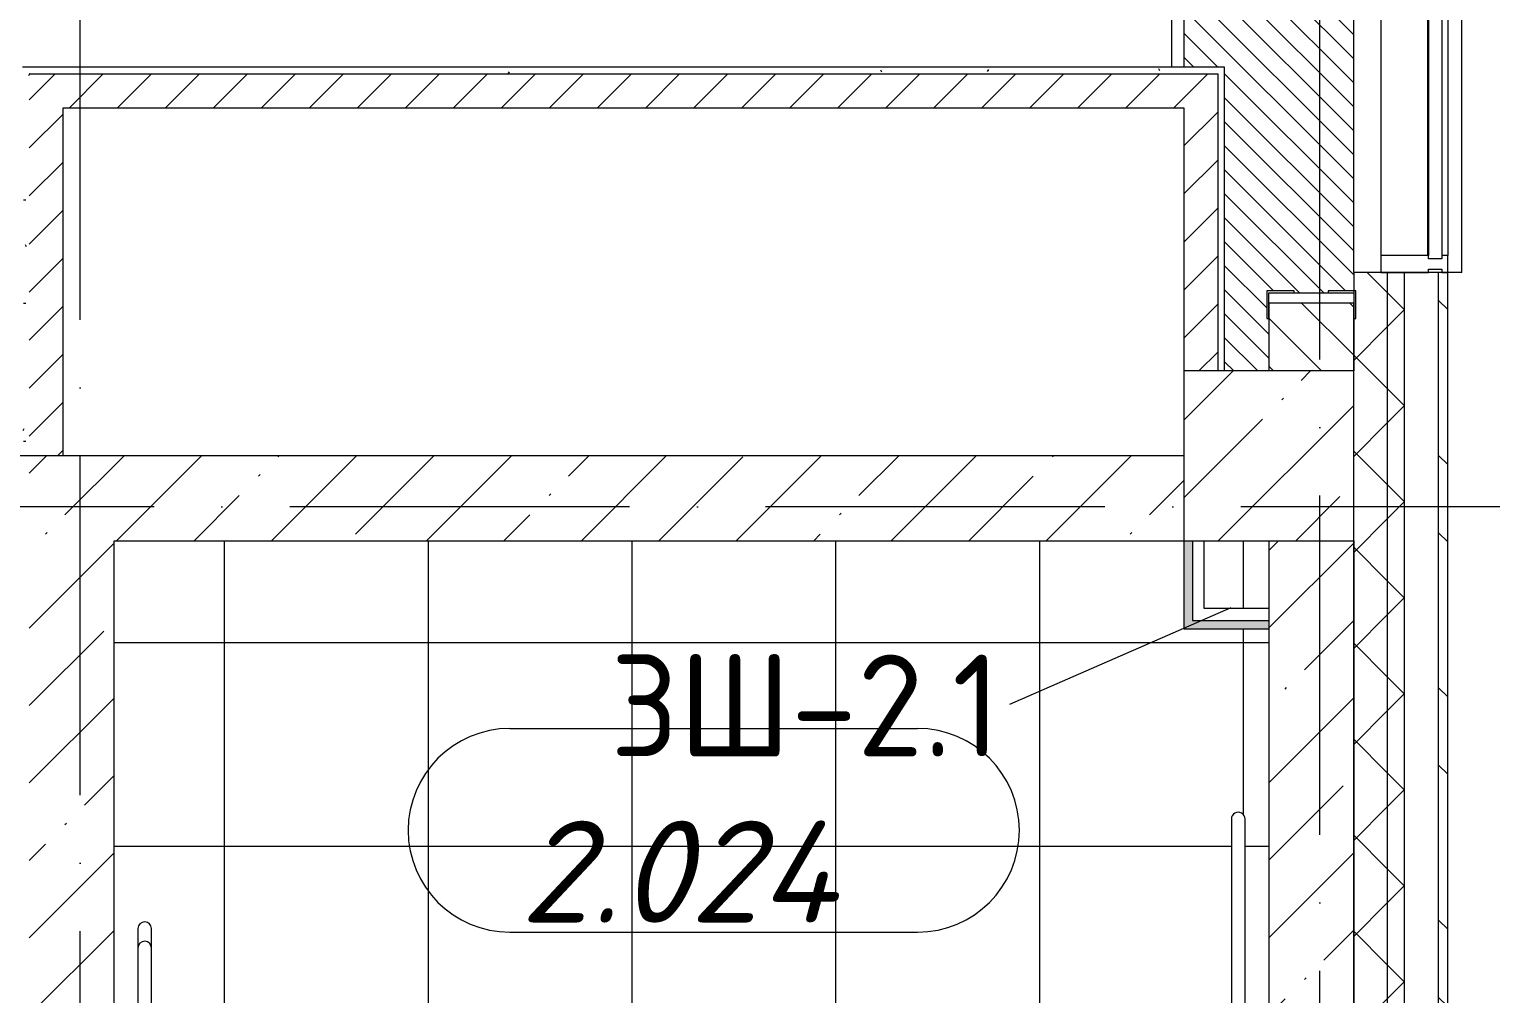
# Model space of a CAD drawing. Header units: millimetres. Extents: x -6467 to 106027, y -7090 to 195095.
# Drawn here: x 97350 to 101654, y 53847 to 56688 of the extents above; entities that cross this region are included whole.
import ezdxf

# ---------------------------------------------------------------- set-up
doc = ezdxf.new("R2010")
doc.units = ezdxf.units.MM
doc.linetypes.add('50_200_ШТРИХ_1Т_ш5_п1_п1_', pattern=[1400, 1000, -200, 0, -200])
for name, color, linetype, lineweight, true_color in [('A-AREA-IDEN-1', 7, 'Continuous', 9, 0xaaaaaa), ('A-FLOR-PATT-1', 7, 'Continuous', 5, 0xd61c12), ('A-GENM-1', 7, 'Continuous', 9, 0xaaaaaa), ('A-GENM-2', 7, 'Continuous', 20, 0xaaaaaa), ('A-WALL-1', 7, 'Continuous', 5, 0x77b143), ('A-WALL-3', 7, 'Continuous', 5, 0x787878), ('I-WALL-1', 7, 'Continuous', 5, 0x787878), ('S-STRS-2', 7, 'Continuous', 5, 0xbfbfbf), ('Оси-3', 7, '50_200_ШТРИХ_1Т_ш5_п1_п1_', 9, 0xaaaaaa)]:
    doc.layers.add(name, color=color, linetype=linetype, lineweight=lineweight, true_color=true_color)
for name, color, linetype, lineweight in [('A-FLOR', 7, 'Continuous', 9), ('A-GLAZ', 7, 'Continuous', 5), ('A-GLAZ-CWMG', 7, 'Continuous', 9), ('A-GLAZ-CWMG-1', 7, 'Continuous', 20), ('A-WALL', 7, 'Continuous', 5), ('A-WALL-FNSH-1', 7, 'Continuous', 5), ('A-WALL-IDEN', 7, 'Continuous', 9), ('I-WALL', 7, 'Continuous', 5), ('S-COLS', 7, 'Continuous', 9), ('S-COLS-1', 7, 'Continuous', 5), ('Ограждение', 7, 'Continuous', 9)]:
    doc.layers.add(name, color=color, linetype=linetype, lineweight=lineweight)
doc.styles.add('GOST Common', font='', dxfattribs={"height": 300})
doc.styles.add('ISOCPEUR_I', font='isocpeui.ttf', dxfattribs={"height": 300})
doc.styles.get('GOST Common').set_extended_font_data('GOST Common')
pattern_1 = [(45, (0, 0), (-228.0985, 228.0985), []), (45, (228.1, 0), (-228.0985, 228.0985), [403.225, -80.645, 6.706, -73.939])]
pattern_2 = [(45, (0, 0), (-141.42136, 141.42136), []), (135, (0, 0), (-141.42136, -141.42136), [])]
pattern_3 = [(0, (0, 0), (406.4, 101.6), [6.706, -298.094, 6.706, -298.094, -1625.6]), (0, (0, 0), (406.4, 101.6), [-609.6, 6.706, -602.894, 6.706, -298.094, -711.2]), (0, (0, 0), (406.4, 101.6), [-1524, 6.706, -196.494, 6.706, -501.294]), (120, (152.4, 50.8), (-291.18818, 301.15272), [6.706, -298.094, 6.706, -298.094, -1625.6]), (120, (152.4, 50.8), (-291.18818, 301.15272), [-609.6, 6.706, -602.894, 6.706, -298.094, -711.2]), (120, (152.4, 50.8), (-291.18818, 301.15272), [-1524, 6.706, -196.494, 6.706, -501.294]), (240, (203.2, 254), (-115.21182, -402.75272), [6.706, -298.094, 6.706, -298.094, -1625.6]), (240, (203.2, 254), (-115.21182, -402.75272), [-609.6, 6.706, -602.894, 6.706, -298.094, -711.2]), (240, (203.2, 254), (-115.21182, -402.75272), [-1524, 6.706, -196.494, 6.706, -501.294])]
pattern_4 = [(45, (0, 0), (-70.71068, 70.71068), [])]

# ---------------------------------------------------------------- blocks, each defined once
blk = doc.blocks.new('О_Элемент поручня_Пристенный_Двухуровневый_Труба_ГОСТ 87321 - О_Элемент поручня_Пристенный_Двухуровневый_Труба_ГОСТ 8732-78 2-26130338-АИ_План этажа Радиаторы_2')
at = {"layer": 'Ограждение'}
for p, q in [((-4422.9, 40), (-4480, 40)), ((-4480, 0), (-4422.9, 0))]:
    blk.add_line(p, q, dxfattribs=at)
blk.add_arc((-4480, 20), 20, 90, 270, dxfattribs=at)
blk = doc.blocks.new('Прямоугольный импост - Импост структурный с накладкой - 180мм-22877075-АИ_План этажа Радиаторы_2')
at = {"layer": 'A-GLAZ-CWMG'}
for p, q in [((101330, 56799.2), (101330, 56021)), ((101510, 56799.2), (101510, 56021)), ((101527, 56799.2), (101527, 56021))]:
    blk.add_line(p, q, dxfattribs=at)
blk = doc.blocks.new('Прямоугольный импост - Импост структурный с накладкой - 180мм-22437297-АИ_План этажа Радиаторы_2')
at = {"layer": 'A-GLAZ-CWMG-1'}
for p, q in [((0, 17), (-50, 17)), ((-50, 17), (-50, 0)), ((-50, 0), (-40, 0)), ((-40, 0), (-40, -40)), ((-10, -40), (-10, 0)), ((-10, 0), (0, 0)), ((0, 0), (0, 17)), ((-40, -40), (-50, -40)), ((-50, -40), (-50, -180)), ((0, -40), (-10, -40)), ((0, -180), (0, -40)), ((-50, -180), (0, -180))]:
    blk.add_line(p, q, dxfattribs=at)
blk = doc.blocks.new('О_Элемент поручня_Пристенный_Двухуровневый_Труба_ГОСТ 87321 - О_Элемент поручня_Пристенный_Двухуровневый_Труба_ГОСТ 8732-78 2-20512541-АИ_План этажа Радиаторы_2')
at = {"layer": 'Ограждение'}
for p, q in [((280, 40), (-4640, 40)), ((-4640, 0), (280, 0))]:
    blk.add_line(p, q, dxfattribs=at)
for centre, start, end in [((-4640, 20), 90, 270), ((280, 20), 270, 90)]:
    blk.add_arc(centre, 20, start, end, dxfattribs=at)
blk = doc.blocks.new('BSC_Колонна _Прямоугольная - 500х500-V317-АИ_План этажа Радиаторы_2')
at = {"layer": 'S-COLS-1'}
h = blk.add_hatch(dxfattribs=at)
h.set_pattern_fill('FP_213', color=256, style=0, pattern_type=2)
h.set_pattern_definition([(315, (-55431.04, 101000), (228.0985, 228.0985), []), (315, (-55431.04, 100771.9), (228.0985, 228.0985), [403.225, -80.645, 6.706, -73.939])])
h.paths.add_polyline_path([(-250, 172.7), (-250, -250), (250, -250), (250, 250), (-250, 250)])
for p, q in [((250, 250), (-250, 250)), ((-250, 250), (-250, -250)), ((250, -250), (250, 250)), ((-250, -250), (250, -250))]:
    blk.add_line(p, q, dxfattribs=at)
blk = doc.blocks.new('О_Элемент поручня_Пристенный_Двухуровневый_Труба_ГОСТ 87321 - О_Элемент поручня_Пристенный_Двухуровневый_Труба_ГОСТ 8732-78 2-V351-АИ_План этажа Радиаторы_2')
at = {"layer": 'Ограждение'}
for p, q in [((280, 40), (-4480, 40)), ((-4480, 0), (280, 0))]:
    blk.add_line(p, q, dxfattribs=at)
for centre, start, end in [((-4480, 20), 90, 270), ((280, 20), 270, 90)]:
    blk.add_arc(centre, 20, start, end, dxfattribs=at)
blk = doc.blocks.new('Фахверк _газобетон торцы_306 - Фахверк _газобетон торцы_-25573647-АИ_План этажа Радиаторы_2')
at = {"layer": 'A-GENM-2'}
for p, q in [((89406, 156989.3), (89325, 156989.3)), ((89325, 156989.3), (89325, 156983.3)), ((89325, 156983.3), (89400, 156983.3)), ((89400, 156983.3), (89400, 156908.3)), ((89406, 156908.3), (89406, 156989.3)), ((89400, 156908.3), (89406, 156908.3)), ((89406, 156808.3), (89400, 156808.3)), ((89400, 156808.3), (89400, 156733.3)), ((89406, 156727.3), (89406, 156808.3)), ((89400, 156733.3), (89325, 156733.3)), ((89325, 156733.3), (89325, 156727.3)), ((89325, 156727.3), (89406, 156727.3))]:
    blk.add_line(p, q, dxfattribs=at)
blk = doc.blocks.new('Отлив_СКБ - Отлив витража-25819251-АИ_План этажа Радиаторы_2')
at = {"layer": 'A-GLAZ'}
for p, q in [((13650, 100), (0, 100)), ((13650, 100), (13650, 59)), ((12821.875, 2), (13600, 2)), ((13600, 0), (12821.875, 0))]:
    blk.add_line(p, q, dxfattribs=at)
blk = doc.blocks.new('AAR_СКБ_Марка_помещения_1_5 ммп - Номер-27962133-АИ_План этажа Радиаторы_2')
at = {"layer": 'A-AREA-IDEN-1'}
for p, q in [((-2.987, 3), (3.013, 3)), ((-2.987, 0), (3.013, 0))]:
    blk.add_line(p, q, dxfattribs=at)
for centre, start, end in [((-2.987, 1.5), 90, 270), ((3.013, 1.5), 270, 90)]:
    blk.add_arc(centre, 1.5, start, end, dxfattribs=at)

msp = doc.modelspace()

# ---------------------------------------------------------------- hatches: boundary and pattern name
at = {"layer": 'A-FLOR-PATT-1'}
h = msp.add_hatch(dxfattribs=at)
h.set_pattern_fill('FP_315', color=256, style=0, pattern_type=2)
h.set_pattern_definition([(315, (101000, 58406.04), (35.3553, 35.3553), [])])
h.paths.add_polyline_path([(100870, 55681), (101000, 55681), (101000, 55836), (100994, 55836), (100994, 55917), (101075, 55917), (101075, 55911), (101175, 55911), (101175, 55917), (101250, 55917), (101250, 61131), (100750, 61131), (100750, 56576), (100870, 56576), (100870, 55881)])
at = {"layer": 'A-WALL'}
h = msp.add_hatch(dxfattribs=at)
h.set_pattern_fill('FP_125', color=256, style=0, pattern_type=2)
h.set_pattern_definition(pattern_2)
h.paths.add_polyline_path([(101400, 47071), (101400, 47571), (101350, 47571), (101350, 47071)])
h.paths.add_polyline_path([(101400, 48421), (101400, 55971), (101350, 55971), (101350, 48421)])
h.paths.add_polyline_path([(101400, 69621), (101400, 70921), (101350, 70921), (101350, 69621)])
h.paths.add_polyline_path([(101400, 72621), (101400, 73921), (101350, 73921), (101350, 72621)])
h.paths.add_polyline_path([(101350, 75621), (101400, 75621), (101400, 76921), (101350, 76921), (101350, 75712.5)])
h.paths.add_polyline_path([(101400, 78621), (101400, 79821), (101350, 79821), (101350, 78621)])
h.paths.add_polyline_path([(101400, 81521), (101400, 85780.7), (101350, 85780.7), (101350, 81521)])
h = msp.add_hatch(dxfattribs=at)
h.set_pattern_fill('FP_125', color=256, style=0, pattern_type=2)
h.set_pattern_definition(pattern_2)
h.paths.add_polyline_path([(101350, 47071), (101350, 47571), (101250, 47571), (101250, 47071)])
h.paths.add_polyline_path([(101350, 48421), (101350, 55971), (101250, 55971), (101250, 48421)])
h.paths.add_polyline_path([(101350, 69621), (101350, 70921), (101250, 70921), (101250, 69621)])
h.paths.add_polyline_path([(101350, 72621), (101350, 73921), (101250, 73921), (101250, 72621)])
h.paths.add_polyline_path([(101350, 75621), (101350, 76921), (101250, 76921), (101250, 75621)])
h.paths.add_polyline_path([(101250, 78621), (101350, 78621), (101350, 79821), (101250, 79821), (101250, 79081)])
h.paths.add_polyline_path([(101250, 81521), (101350, 81521), (101350, 85680.7), (101250, 85680.7), (101250, 81530.7)])
h = msp.add_hatch(dxfattribs=at)
h.set_pattern_fill('FP_1', color=256, style=0, pattern_type=2)
h.set_pattern_definition(pattern_1)
h.paths.add_polyline_path([(100750, 55181), (100750, 55431), (97350, 55431), (97350, 55181), (99166.3, 55181)])
h = msp.add_hatch(dxfattribs=at)
h.set_pattern_fill('FP_1', color=256, style=0, pattern_type=2)
h.set_pattern_definition(pattern_1)
h.paths.add_polyline_path([(97600, 47081), (97600, 47296), (97350, 47296), (97350, 47081)])
h.paths.add_polyline_path([(97600, 48946), (97600, 55181), (97350, 55181), (97350, 48946), (97505.3, 48946)])
h = msp.add_hatch(dxfattribs=at)
h.set_pattern_fill('FP_1', color=256, style=0, pattern_type=2)
h.set_pattern_definition(pattern_1)
h.paths.add_polyline_path([(101250, 46831), (101250, 47521), (101000, 47521), (101000, 46831)])
h.paths.add_polyline_path([(101250, 48521), (101250, 55181), (101000, 55181), (101000, 48521)])
at = {"layer": 'A-WALL-1'}
for points in [[(100750, 54946), (100775, 54946), (100775, 55181), (100750, 55181), (100750, 54981)], [(101000, 54921), (101000, 54946), (100750, 54946), (100750, 54921), (100827.3, 54921)]]:
    msp.add_hatch(color=256, dxfattribs=at).paths.add_polyline_path(points)
at = {"layer": 'A-WALL-3'}
h = msp.add_hatch(dxfattribs=at)
h.set_pattern_fill('FP_124', color=256, style=0, pattern_type=2)
h.set_pattern_definition([(135, (0, 0), (-342.1478, -342.1478), []), (135, (228.1, 0), (-342.1478, -342.1478), [])])
h.paths.add_polyline_path([(101527, 47071), (101527, 47571), (101500, 47571), (101500, 47071)])
h.paths.add_polyline_path([(101527, 48421), (101527, 55971), (101500, 55971), (101500, 48421)])
h.paths.add_polyline_path([(101500, 69621), (101527, 69621), (101527, 70921), (101500, 70921), (101500, 70081)])
h.paths.add_polyline_path([(101500, 72621), (101527, 72621), (101527, 73921), (101500, 73921), (101500, 72896.7)])
h.paths.add_polyline_path([(101527, 75621), (101527, 76921), (101500, 76921), (101500, 75621)])
h.paths.add_polyline_path([(101527, 78621), (101527, 79821), (101500, 79821), (101500, 78621)])
h.paths.add_polyline_path([(101500, 81521), (101527, 81521), (101527, 85930.7), (101500, 85930.7), (101500, 81695.9)])
at = {"layer": 'I-WALL'}
h = msp.add_hatch(dxfattribs=at)
h.set_pattern_fill('FP_4', color=256, style=0, pattern_type=2)
h.set_pattern_definition(pattern_4)
h.paths.add_polyline_path([(97350, 55431), (97450, 55431), (97450, 56556), (97350, 56556), (97350, 56002.4)])
h = msp.add_hatch(dxfattribs=at)
h.set_pattern_fill('FP_4', color=256, style=0, pattern_type=2)
h.set_pattern_definition(pattern_4)
h.paths.add_polyline_path([(100850, 56456), (100850, 56556), (97450, 56556), (97450, 56456), (100827.3, 56456)])
h = msp.add_hatch(dxfattribs=at)
h.set_pattern_fill('FP_4', color=256, style=0, pattern_type=2)
h.set_pattern_definition(pattern_4)
h.paths.add_polyline_path([(100850, 55681), (100850, 56456), (100750, 56456), (100750, 55681), (100827.3, 55681)])
h = msp.add_hatch(dxfattribs=at)
h.set_pattern_fill('FP_2', color=256, style=0, pattern_type=2)
h.set_pattern_definition([(135, (0, 0), (-70.71068, -70.71068), [])])
h.paths.add_polyline_path([(101000, 55681), (101250, 55681), (101250, 55881), (101000, 55881)])
at = {"layer": 'I-WALL-1'}
h = msp.add_hatch(dxfattribs=at)
h.set_pattern_fill('FP_3', color=256, style=0, pattern_type=2)
h.set_pattern_definition(pattern_3)
h.paths.add_polyline_path([(97330, 55431), (97350, 55431), (97350, 56576), (97330, 56576), (97330, 56002.4)])
h = msp.add_hatch(dxfattribs=at)
h.set_pattern_fill('FP_3', color=256, style=0, pattern_type=2)
h.set_pattern_definition(pattern_3)
h.paths.add_polyline_path([(100850, 56556), (100870, 56556), (100870, 56576), (97350, 56576), (97350, 56556), (100827.3, 56556)])
h = msp.add_hatch(dxfattribs=at)
h.set_pattern_fill('FP_3', color=256, style=0, pattern_type=2)
h.set_pattern_definition(pattern_3)
h.paths.add_polyline_path([(100850, 55681), (100870, 55681), (100870, 56556), (100850, 56556), (100850, 56002.4)])
at = {"layer": 'S-STRS-2'}
h = msp.add_hatch(dxfattribs=at)
h.set_pattern_fill('FP_144', color=256, style=0, pattern_type=2)
h.set_pattern_definition([(270, (98525, 53681.04), (600, 4e-14), []), (0, (98525, 53681.04), (0, 600), [])])
h.paths.add_polyline_path([(97600, 53681), (97670, 53681), (97670.7, 54043.7), (97680, 54055.9), (97695.2, 54057.9), (97704.1, 54052.7), (97710, 54038.5), (97710, 53681), (99059.6, 53681), (99057.9, 53706), (99041.5, 53706), (99047, 53734.4), (99056.5, 53748), (99062.5, 53753.4), (99096.9, 53769.8), (99108.5, 53771), (99475.1, 53768.9), (99491.6, 53764.2), (99510.9, 53749.3), (99525, 53724), (99529, 53706), (99523.1, 53706), (99523.1, 53698.3), (99510, 53697), (99495, 53699.4), (99494.7, 53706), (99492.5, 53706), (99486.5, 53722.1), (99473, 53733.7), (99472.6, 53731.5), (99465.8, 53731), (99097.6, 53728.9), (99099.6, 53728), (99099.6, 53681), (99169.6, 53681), (99169.6, 53691), (99200.2, 53691), (99201.5, 53726), (99209.8, 53726), (99209.8, 53681), (99360.2, 53681), (99361.5, 53726), (99369.8, 53726), (99369.8, 53681), (100890, 53681), (100890.7, 54366.3), (100900, 54378.4), (100917.8, 54378.4), (100927.3, 54371.1), (100930, 54361.1), (100930, 53681), (101000, 53681), (101000, 54921), (100750, 54921), (100750, 55181), (97600, 55181), (97600, 53860.2)])
h.paths.add_polyline_path([(99200.2, 53681), (99200.2, 53688), (99172.6, 53688), (99172.6, 53681), (99199.6, 53681)])
h.paths.add_polyline_path([(99530, 53706), (99528.2, 53721.6), (99529, 53714.7)])
h.paths.add_polyline_path([(100827.3, 54981), (101000, 54981), (101000, 55181), (100810, 55181), (100810, 54981)])

# ---------------------------------------------------------------- linework, layer by layer
at = {"layer": 'A-FLOR'}
for p, q in [((101250, 55971), (101250, 61131)), ((101075, 55911), (101175, 55911))]:
    msp.add_line(p, q, dxfattribs=at)
at = {"layer": 'A-WALL'}
for p, q in [((100715, 56576), (100715, 61071)), ((100750, 61071), (100750, 56576)), ((97350, 56556), (100850, 56556)), ((100850, 56556), (100850, 55681)), ((101350, 48421), (101350, 55971)), ((101400, 48421), (101400, 55971)), ((101500, 48421), (101500, 55971)), ((101250, 55881), (101000, 55881)), ((101000, 55881), (101000, 55681)), ((101250, 55681), (101250, 55881)), ((100750, 55431), (93950, 55431)), ((97600, 55181), (100750, 55181)), ((97600, 48951), (97600, 55181)), ((100775, 55181), (100775, 54946)), ((100810, 54981), (100810, 55181)), ((101000, 55181), (101000, 48521)), ((101250, 48521), (101250, 55181)), ((101000, 54981), (100810, 54981)), ((100775, 54946), (101000, 54946))]:
    msp.add_line(p, q, dxfattribs=at)
at = {"layer": 'A-WALL-FNSH-1'}
for p, q in [((100870, 56576), (97330, 56576)), ((100870, 55681), (100870, 56576)), ((97450, 56456), (100750, 56456)), ((97450, 55431), (97450, 56456)), ((100750, 56456), (100750, 55681)), ((101250, 55971), (101250, 55681)), ((101527, 55971), (101250, 55971)), ((101527, 48421), (101527, 55971)), ((100750, 55181), (100750, 54921)), ((101250, 55181), (101250, 48421)), ((100750, 54921), (101000, 54921))]:
    msp.add_line(p, q, dxfattribs=at)
at = {"layer": 'A-WALL-IDEN'}
msp.add_line((100887.8, 54983.4), (100236.9, 54699), dxfattribs=at)
at = {"layer": 'Оси-3'}
for p, q in [((97500, 47431), (97500, 91281)), ((101150, -5889.7), (101150, 91281)), ((104718, 55281), (-5267.3, 55281))]:
    msp.add_line(p, q, dxfattribs=at)

# ---------------------------------------------------------------- block references
at = {"layer": 'A-AREA-IDEN-1', "xscale": 199.9999999999999, "yscale": 199.9999999999999, "zscale": 199.9999999999999}
msp.add_blockref('AAR_СКБ_Марка_помещения_1_5 ммп - Номер-27962133-АИ_План этажа Радиаторы_2', (99363, 54028), dxfattribs=at)
at = {"layer": 'A-GENM-1', "rotation": 89.9999999999999}
msp.add_blockref('Фахверк _газобетон торцы_306 - Фахверк _газобетон торцы_-25573647-АИ_План этажа Радиаторы_2', (257983.3, -33489), dxfattribs=at)
at = {"layer": 'A-GLAZ', "rotation": 269.9999999999995}
msp.add_blockref('Отлив_СКБ - Отлив витража-25819251-АИ_План этажа Радиаторы_2', (101468, 69621), dxfattribs=at)
at = {"layer": 'A-GLAZ-CWMG'}
msp.add_blockref('Прямоугольный импост - Импост структурный с накладкой - 180мм-22877075-АИ_План этажа Радиаторы_2', (0, 0), dxfattribs=at)
at = {"layer": 'A-GLAZ-CWMG', "rotation": 269.999999999998}
msp.add_blockref('Прямоугольный импост - Импост структурный с накладкой - 180мм-22437297-АИ_План этажа Радиаторы_2', (101510, 55971), dxfattribs=at)
at = {"layer": 'S-COLS', "rotation": 89.9999999999999}
msp.add_blockref('BSC_Колонна _Прямоугольная - 500х500-V317-АИ_План этажа Радиаторы_2', (101000, 55431), dxfattribs=at)
at = {"layer": 'Ограждение'}
for name, p, rotation in [('О_Элемент поручня_Пристенный_Двухуровневый_Труба_ГОСТ 87321 - О_Элемент поручня_Пристенный_Двухуровневый_Труба_ГОСТ 8732-78 2-20512541-АИ_План этажа Радиаторы_2', (100930, 54081.1), 89.99999999999987), ('О_Элемент поручня_Пристенный_Двухуровневый_Труба_ГОСТ 87321 - О_Элемент поручня_Пристенный_Двухуровневый_Труба_ГОСТ 8732-78 2-26130338-АИ_План этажа Радиаторы_2', (97670, 49558.5), 269.9999999999999), ('О_Элемент поручня_Пристенный_Двухуровневый_Труба_ГОСТ 87321 - О_Элемент поручня_Пристенный_Двухуровневый_Труба_ГОСТ 8732-78 2-V351-АИ_План этажа Радиаторы_2', (97670, 49501.4), 269.9999999999999)]:
    msp.add_blockref(name, p, dxfattribs=dict(at, rotation=rotation))

# ---------------------------------------------------------------- texts
at = {"layer": 'A-AREA-IDEN-1', "insert": (99259.8, 54056.2), "char_height": 300, "width": 992, "attachment_point": 8, "line_spacing_factor": 1.139951, "style": 'ISOCPEUR_I'}
msp.add_mtext('\\pxqc,t8.46667,16.93333,25.4,33.86667,42.33333,50.8,59.26667,67.73333,76.2,84.66667,93.13333,101.6,110.06667,118.53333,127,135.46667,143.93333,152.4,160.86667,169.33333,177.8,186.26667,194.73333,203.2,211.66667,220.13333,228.6,237.06667,245.53333,254,262.46667,270.93333;{2.024}', dxfattribs=at)
at = {"layer": 'A-WALL-IDEN', "insert": (99635.9, 54845.5), "char_height": 300, "width": 1190, "attachment_point": 2, "line_spacing_factor": 1.022766, "style": 'GOST Common'}
msp.add_mtext('\\pxqc,t0.26667,0.53333,0.8,1.06667,1.33333,1.6,1.86667,2.13333,2.4,2.66667,2.93333,3.2,3.46667,3.73333,4,4.26667,4.53333,4.8,5.06667,5.33333,5.6,5.86667,6.13333,6.4,6.66667,6.93333,7.2,7.46667,7.73333,8,8.26667,8.53333;{ЗШ-2.1}', dxfattribs=at)

doc.saveas('drawing.dxf')
